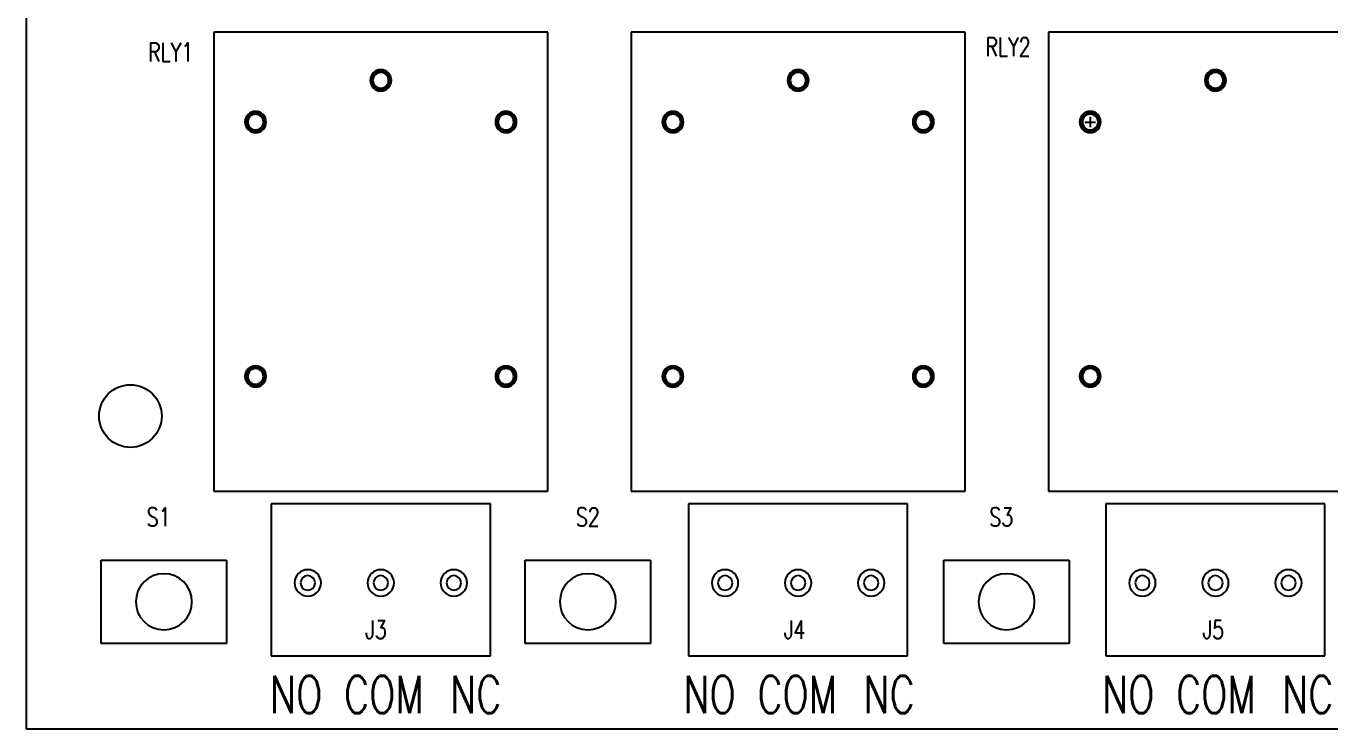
# Model space of a CAD drawing. Extents: x 0 to 110, y 0 to 70.
# Drawn here: x 0 to 62.5, y 0 to 33.7 of the extents above; entities that cross this region are included whole.
import ezdxf
from ezdxf.enums import TextEntityAlignment as Align

# ---------------------------------------------------------------- set-up
doc = ezdxf.new("R2010")
doc.units = 0
doc.layers.get('0').update_dxf_attribs({"linetype": 'CONTINUOUS'})
for name, color, linetype in [('DRIL_SYMBOL', 254, 'CONTINUOUS'), ('PART_NAME_01', 254, 'CONTINUOUS'), ('PART_TOP_2DLINE_00', 254, 'CONTINUOUS'), ('PART_TOP_2DLINE_01', 254, 'CONTINUOUS'), ('TEXT_26', 255, 'CONTINUOUS')]:
    doc.layers.add(name, color=color, linetype=linetype)
doc.styles.add('W0$127', font='simplex', dxfattribs={"width": 0.75})
doc.styles.add('W0$254', font='simplex', dxfattribs={"width": 0.75})

msp = doc.modelspace()

# ---------------------------------------------------------------- linework, layer by layer
at = {"linetype": 'BYBLOCK'}
for p, q in [((0, 70), (0, 0)), ((0, 0), (110, 0))]:
    msp.add_line(p, q, dxfattribs=at)
msp.add_circle((5, 15), 1.5, dxfattribs=at)
for centre, radius, start, end in [((17, 31.1), 0.508, 0, 180), ((17, 31.1), 0.508, 0, 180), ((17, 31.1), 0.445, 0, 180), ((17, 31.1), 0.375, 90, 270), ((17, 31.1), 0.375, 90, 270), ((17, 31.1), 0.375, 270, 90), ((17, 31.1), 0.375, 270, 90), ((37, 31.1), 0.508, 0, 180), ((37, 31.1), 0.508, 0, 180), ((37, 31.1), 0.444, 0, 180), ((37, 31.1), 0.375, 90, 270), ((37, 31.1), 0.375, 90, 270), ((37, 31.1), 0.375, 270, 90), ((37, 31.1), 0.375, 270, 90), ((57, 31.1), 0.508, 0, 180), ((57, 31.1), 0.508, 0, 180), ((57, 31.1), 0.444, 0, 180), ((57, 31.1), 0.375, 90, 270), ((57, 31.1), 0.375, 90, 270), ((57, 31.1), 0.375, 270, 90), ((57, 31.1), 0.375, 270, 90), ((17, 31.1), 0.508, 180, 0), ((17, 31.1), 0.508, 180, 0), ((17, 31.1), 0.445, 180, 0), ((37, 31.1), 0.508, 180, 0), ((37, 31.1), 0.508, 180, 0), ((37, 31.1), 0.444, 180, 0), ((57, 31.1), 0.508, 180, 0), ((57, 31.1), 0.508, 180, 0), ((57, 31.1), 0.444, 180, 0), ((11, 29.1), 0.508, 0, 180), ((11, 29.1), 0.508, 0, 180), ((11, 29.1), 0.444, 0, 180), ((11, 29.1), 0.375, 90, 270), ((11, 29.1), 0.375, 90, 270), ((11, 29.1), 0.375, 270, 90), ((11, 29.1), 0.375, 270, 90), ((23, 29.1), 0.508, 0, 180), ((23, 29.1), 0.508, 0, 180), ((23, 29.1), 0.445, 0, 180), ((23, 29.1), 0.375, 90, 270), ((23, 29.1), 0.375, 90, 270), ((23, 29.1), 0.375, 270, 90), ((23, 29.1), 0.375, 270, 90), ((31, 29.1), 0.508, 0, 180), ((31, 29.1), 0.508, 0, 180), ((31, 29.1), 0.445, 0, 180), ((31, 29.1), 0.375, 90, 270), ((31, 29.1), 0.375, 90, 270), ((31, 29.1), 0.375, 270, 90), ((31, 29.1), 0.375, 270, 90), ((43, 29.1), 0.508, 0, 180), ((43, 29.1), 0.508, 0, 180), ((43, 29.1), 0.444, 0, 180), ((43, 29.1), 0.375, 90, 270), ((43, 29.1), 0.375, 90, 270), ((43, 29.1), 0.375, 270, 90), ((43, 29.1), 0.375, 270, 90), ((51, 29.1), 0.508, 0, 180), ((51, 29.1), 0.508, 0, 180), ((51, 29.1), 0.444, 0, 180), ((51, 29.1), 0.375, 90, 270), ((51, 29.1), 0.375, 90, 270), ((51, 29.1), 0.375, 270, 90), ((51, 29.1), 0.375, 270, 90), ((11, 29.1), 0.508, 180, 0), ((11, 29.1), 0.508, 180, 0), ((11, 29.1), 0.444, 180, 0), ((23, 29.1), 0.508, 180, 0), ((23, 29.1), 0.508, 180, 0), ((23, 29.1), 0.445, 180, 0), ((31, 29.1), 0.508, 180, 0), ((31, 29.1), 0.508, 180, 0), ((31, 29.1), 0.445, 180, 0), ((43, 29.1), 0.508, 180, 0), ((43, 29.1), 0.508, 180, 0), ((43, 29.1), 0.444, 180, 0), ((51, 29.1), 0.508, 180, 0), ((51, 29.1), 0.508, 180, 0), ((51, 29.1), 0.444, 180, 0), ((11, 16.9), 0.508, 0, 180), ((11, 16.9), 0.508, 0, 180), ((11, 16.9), 0.508, 180, 0), ((11, 16.9), 0.508, 180, 0), ((11, 16.9), 0.444, 0, 180), ((11, 16.9), 0.444, 180, 0), ((11, 16.9), 0.375, 90, 270), ((11, 16.9), 0.375, 90, 270), ((11, 16.9), 0.375, 270, 90), ((11, 16.9), 0.375, 270, 90), ((23, 16.9), 0.508, 0, 180), ((23, 16.9), 0.508, 0, 180), ((23, 16.9), 0.508, 180, 0), ((23, 16.9), 0.508, 180, 0), ((23, 16.9), 0.445, 0, 180), ((23, 16.9), 0.445, 180, 0), ((23, 16.9), 0.375, 90, 270), ((23, 16.9), 0.375, 90, 270), ((23, 16.9), 0.375, 270, 90), ((23, 16.9), 0.375, 270, 90), ((31, 16.9), 0.508, 0, 180), ((31, 16.9), 0.508, 0, 180), ((31, 16.9), 0.508, 180, 0), ((31, 16.9), 0.508, 180, 0), ((31, 16.9), 0.445, 0, 180), ((31, 16.9), 0.445, 180, 0), ((31, 16.9), 0.375, 90, 270), ((31, 16.9), 0.375, 90, 270), ((31, 16.9), 0.375, 270, 90), ((31, 16.9), 0.375, 270, 90), ((43, 16.9), 0.508, 0, 180), ((43, 16.9), 0.508, 0, 180), ((43, 16.9), 0.508, 180, 0), ((43, 16.9), 0.508, 180, 0), ((43, 16.9), 0.444, 0, 180), ((43, 16.9), 0.444, 180, 0), ((43, 16.9), 0.375, 90, 270), ((43, 16.9), 0.375, 90, 270), ((43, 16.9), 0.375, 270, 90), ((43, 16.9), 0.375, 270, 90), ((51, 16.9), 0.508, 0, 180), ((51, 16.9), 0.508, 0, 180), ((51, 16.9), 0.508, 180, 0), ((51, 16.9), 0.508, 180, 0), ((51, 16.9), 0.444, 0, 180), ((51, 16.9), 0.444, 180, 0), ((51, 16.9), 0.375, 90, 270), ((51, 16.9), 0.375, 90, 270), ((51, 16.9), 0.375, 270, 90), ((51, 16.9), 0.375, 270, 90), ((13.5, 7), 0.635, 90, 270), ((13.5, 7), 0.635, 270, 90), ((17, 7), 0.635, 90, 270), ((17, 7), 0.635, 90, 270), ((17, 7), 0.635, 90, 270), ((17, 7), 0.635, 270, 90), ((17, 7), 0.635, 270, 90), ((17, 7), 0.635, 270, 90), ((20.5, 7), 0.635, 90, 270), ((20.5, 7), 0.635, 90, 270), ((20.5, 7), 0.635, 90, 270), ((20.5, 7), 0.635, 270, 90), ((20.5, 7), 0.635, 270, 90), ((20.5, 7), 0.635, 270, 90), ((33.5, 7), 0.635, 90, 270), ((33.5, 7), 0.635, 270, 90), ((37, 7), 0.635, 90, 270), ((37, 7), 0.635, 90, 270), ((37, 7), 0.635, 90, 270), ((37, 7), 0.635, 270, 90), ((37, 7), 0.635, 270, 90), ((37, 7), 0.635, 270, 90), ((40.5, 7), 0.635, 90, 270), ((40.5, 7), 0.635, 90, 270), ((40.5, 7), 0.635, 90, 270), ((40.5, 7), 0.635, 270, 90), ((40.5, 7), 0.635, 270, 90), ((40.5, 7), 0.635, 270, 90), ((53.5, 7), 0.635, 90, 270), ((53.5, 7), 0.635, 270, 90), ((57, 7), 0.635, 90, 270), ((57, 7), 0.635, 90, 270), ((57, 7), 0.635, 90, 270), ((57, 7), 0.635, 270, 90), ((57, 7), 0.635, 270, 90), ((57, 7), 0.635, 270, 90), ((60.5, 7), 0.635, 90, 270), ((60.5, 7), 0.635, 90, 270), ((60.5, 7), 0.635, 90, 270), ((60.5, 7), 0.635, 270, 90), ((60.5, 7), 0.635, 270, 90), ((60.5, 7), 0.635, 270, 90), ((13.5, 7), 0.349, 0, 180), ((13.5, 7), 0.349, 0, 180), ((13.5, 7), 0.349, 180, 0), ((13.5, 7), 0.349, 180, 0), ((17, 7), 0.349, 0, 180), ((17, 7), 0.349, 0, 180), ((17, 7), 0.349, 180, 0), ((17, 7), 0.349, 180, 0), ((20.5, 7), 0.349, 0, 180), ((20.5, 7), 0.349, 0, 180), ((20.5, 7), 0.349, 180, 0), ((20.5, 7), 0.349, 180, 0), ((33.5, 7), 0.349, 0, 180), ((33.5, 7), 0.349, 0, 180), ((33.5, 7), 0.349, 180, 0), ((33.5, 7), 0.349, 180, 0), ((37, 7), 0.349, 0, 180), ((37, 7), 0.349, 0, 180), ((37, 7), 0.349, 180, 0), ((37, 7), 0.349, 180, 0), ((40.5, 7), 0.349, 0, 180), ((40.5, 7), 0.349, 0, 180), ((40.5, 7), 0.349, 180, 0), ((40.5, 7), 0.349, 180, 0), ((53.5, 7), 0.349, 0, 180), ((53.5, 7), 0.349, 0, 180), ((53.5, 7), 0.349, 180, 0), ((53.5, 7), 0.349, 180, 0), ((57, 7), 0.349, 0, 180), ((57, 7), 0.349, 0, 180), ((57, 7), 0.349, 180, 0), ((57, 7), 0.349, 180, 0), ((60.5, 7), 0.349, 0, 180), ((60.5, 7), 0.349, 0, 180), ((60.5, 7), 0.349, 180, 0), ((60.5, 7), 0.349, 180, 0)]:
    msp.add_arc(centre, radius, start, end)
at = {"layer": 'DRIL_SYMBOL'}
for p, q in [((50.746, 29.1), (51.254, 29.1)), ((50.746, 29.1), (51.254, 29.1)), ((51, 29.354), (51, 28.846)), ((51, 29.354), (51, 28.846))]:
    msp.add_line(p, q, dxfattribs=at)
at = {"layer": 'PART_TOP_2DLINE_00'}
for p, q in [((9, 33.4), (9, 11.4)), ((25, 33.4), (9, 33.4)), ((25, 11.4), (25, 33.4)), ((29, 33.4), (29, 11.4)), ((45, 33.4), (29, 33.4)), ((45, 11.4), (45, 33.4)), ((49, 33.4), (49, 11.4)), ((65, 33.4), (49, 33.4)), ((9, 11.4), (25, 11.4)), ((29, 11.4), (45, 11.4)), ((49, 11.4), (65, 11.4)), ((22.25, 10.8), (11.75, 10.8)), ((11.75, 10.8), (11.75, 3.5)), ((22.25, 3.5), (22.25, 10.8)), ((42.25, 10.8), (31.75, 10.8)), ((31.75, 10.8), (31.75, 3.5)), ((42.25, 3.5), (42.25, 10.8)), ((62.25, 10.8), (51.75, 10.8)), ((51.75, 10.8), (51.75, 3.5)), ((62.25, 3.5), (62.25, 10.8)), ((11.75, 3.5), (22.25, 3.5)), ((31.75, 3.5), (42.25, 3.5)), ((51.75, 3.5), (62.25, 3.5))]:
    msp.add_line(p, q, dxfattribs=at)
for centre, start, end in [((6.604, 6.096), 0, 180), ((26.924, 6.096), 0, 180), ((46.99, 6.096), 0, 180), ((6.604, 6.096), 180, 0), ((26.924, 6.096), 180, 0), ((46.99, 6.096), 180, 0)]:
    msp.add_arc(centre, 1.346, start, end, dxfattribs=at)
at = {"layer": 'PART_TOP_2DLINE_01'}
for p, q in [((3.604, 8.096), (9.604, 8.096)), ((3.604, 4.096), (3.604, 8.096)), ((9.604, 8.096), (9.604, 4.096)), ((23.924, 8.096), (29.924, 8.096)), ((23.924, 4.096), (23.924, 8.096)), ((29.924, 8.096), (29.924, 4.096)), ((43.99, 8.096), (49.99, 8.096)), ((43.99, 4.096), (43.99, 8.096)), ((49.99, 8.096), (49.99, 4.096)), ((9.604, 4.096), (3.604, 4.096)), ((29.924, 4.096), (23.924, 4.096)), ((49.99, 4.096), (43.99, 4.096))]:
    msp.add_line(p, q, dxfattribs=at)

# ---------------------------------------------------------------- texts
at = {"layer": 'PART_NAME_01', "style": 'W0$127', "width": 0.75}
for s, p in [('RLY2', (45.974, 32.258)), ('RLY1', (5.842, 32.004)), ('J3', (16.256, 4.318)), ('J4', (36.322, 4.318)), ('J5', (56.388, 4.318))]:
    msp.add_text(s, height=0.889, rotation=360, dxfattribs=at).set_placement(p)
for s, p in [('S1', (6.35, 10.16)), ('S2', (26.924, 10.16)), ('S3', (46.736, 10.16))]:
    msp.add_text(s, height=0.889, dxfattribs=at).set_placement(p, align=Align.MIDDLE_CENTER)
at = {"layer": 'TEXT_26', "style": 'W0$254', "width": 0.75}
for s, p in [('NO', (11.684, 0.762)), ('COM', (15.24, 0.762)), ('NC', (20.32, 0.762)), ('NO', (31.496, 0.762)), ('COM', (35.052, 0.762)), ('NC', (40.132, 0.762)), ('NO', (51.562, 0.762)), ('COM', (55.118, 0.762)), ('NC', (60.198, 0.762))]:
    msp.add_text(s, height=1.778, dxfattribs=at).set_placement(p)

doc.saveas('drawing.dxf')
